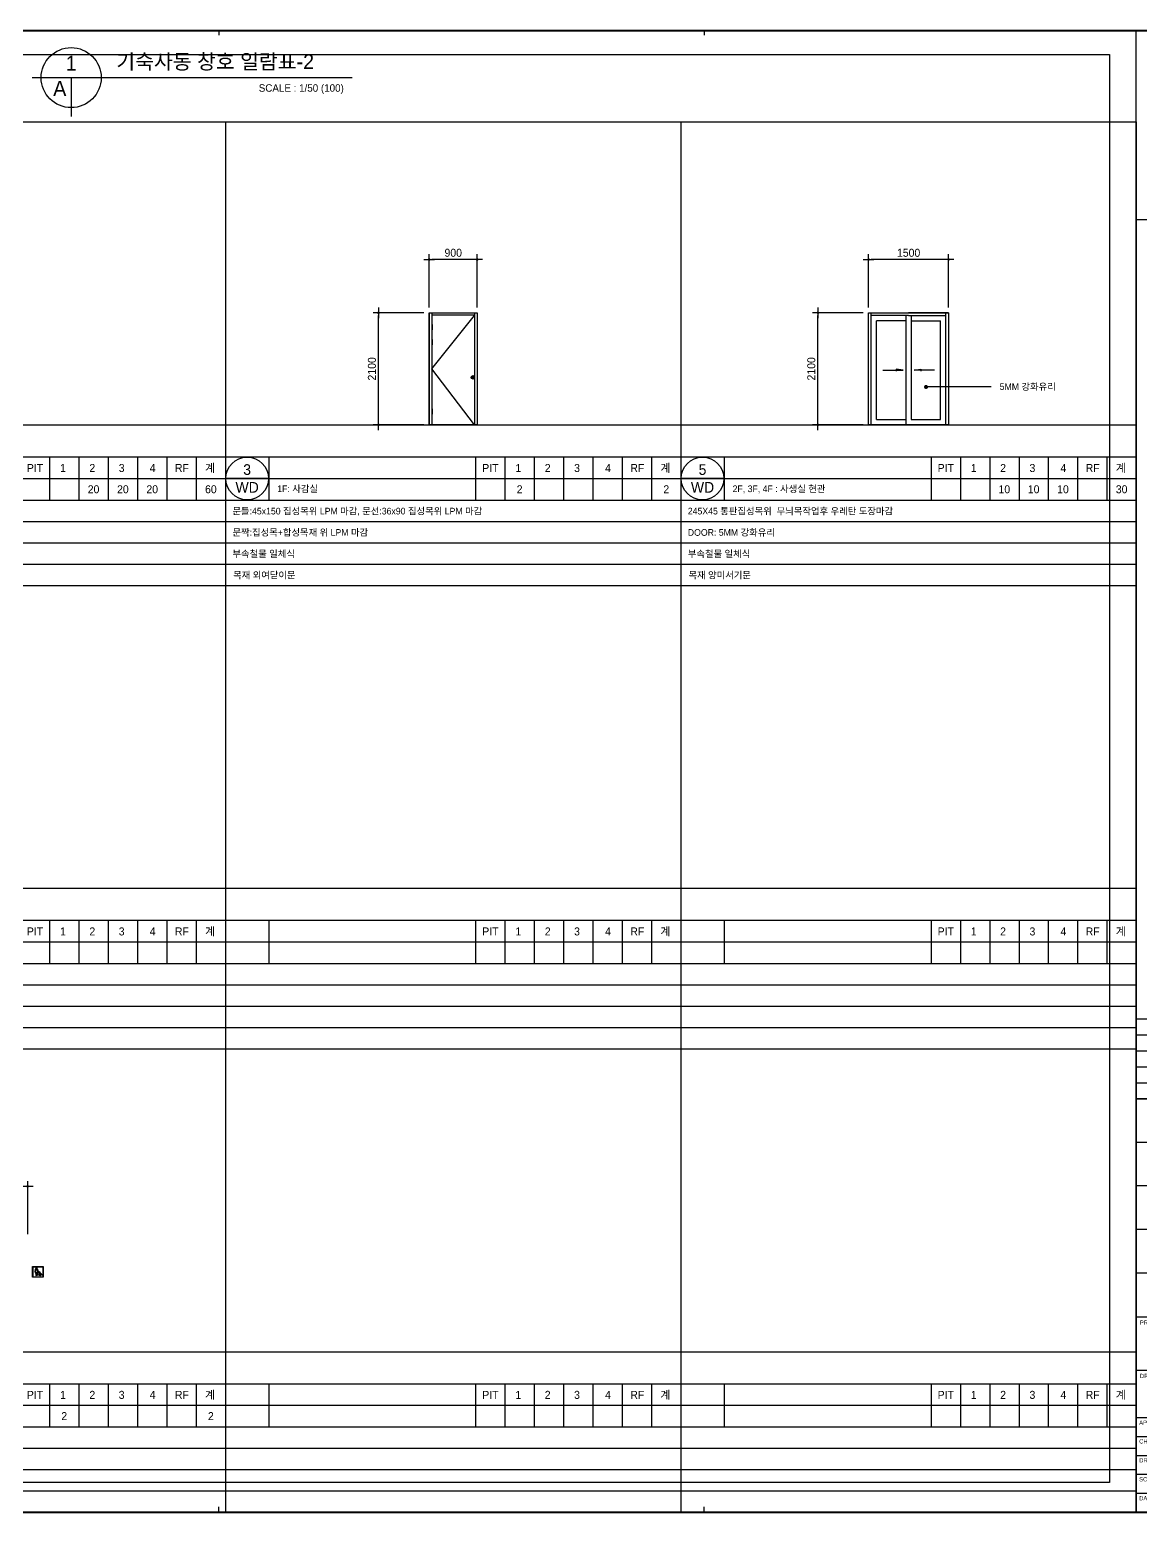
# Model space of a CAD drawing. Extents: x -25535497 to -25216507, y 8041684 to 8103002.
# Drawn here: x -25431370 to -25410541, y 8058811 to 8086626 of the extents above; entities that cross this region are included whole.
import ezdxf
from ezdxf.enums import TextEntityAlignment as Align

# ---------------------------------------------------------------- set-up
doc = ezdxf.new("R2010")
doc.units = 0
doc.header["$MEASUREMENT"] = 0
doc.linetypes.add('DASHDOT', pattern=[22, 20, -1, 0, -1])
doc.layers.get('Defpoints').update_dxf_attribs({"color": 45})
for name, color, linetype in [('0_form', 8, 'Continuous'), ('0_SYM', 7, 'Continuous'), ('1', 1, 'Continuous'), ('2', 4, 'Continuous'), ('9', 9, 'Continuous'), ('A-03-TEXT', 3, 'Continuous'), ('A_WID', 4, 'Continuous'), ('AA-XXXX-SYM1', 7, 'Continuous'), ('DIM', 7, 'Continuous'), ('door', 4, 'Continuous'), ('FIN', 6, 'Continuous'), ('KMS_SHEET$0$form', 7, 'Continuous'), ('KMS_SHEET$0$TEXT', 7, 'Continuous'), ('SHT', 7, 'Continuous'), ('SYM', 7, 'Continuous'), ('text', 7, 'Continuous'), ('W-손잡이', 6, 'Continuous')]:
    doc.layers.add(name, color=color, linetype=linetype)
doc.styles.add('KMS_SHEET$0$돋움', font='')
doc.styles.add('songdoh', font='')
doc.styles.add('돋움', font='')
doc.styles.add('을지로 돋움', font='')
doc.styles.get('KMS_SHEET$0$돋움').set_extended_font_data('Dotum')
doc.styles.get('songdoh').set_extended_font_data('Dotum')
doc.styles.get('돋움').set_extended_font_data('Dotum')
doc.styles.get('을지로 돋움').set_extended_font_data('Dotum')
doc.dimstyles.new('DONGWOO', dxfattribs={"dimscale": 300, "dimtxt": 3, "dimasz": 1, "dimexe": 2, "dimexo": 2, "dimgap": 1, "dimtad": 1, "dimdec": 0, "dimzin": 11, "dimdsep": 46, "dimtxsty": 'songdoh', "dimblk": 'DOT-6', "dimcen": 2, "dimdle": 2, "dimclrd": 256, "dimclre": 256, "dimclrt": 3, "dimadec": 0, "dimazin": 0, "dimtfac": 1, "dimtdec": 0, "dimtix": 1, "dimtmove": 2, "dimatfit": 3, "dimldrblk": 'DOT', "dimfxl": 2, "dimtolj": 1, "dimtzin": 11, "dimarcsym": 0})

# ---------------------------------------------------------------- blocks, each defined once
blk = doc.blocks.new('창호표')
at = {"layer": '0_form', "color": 3}
for p, q in [((0, 278), (8540, 278)), ((0, -6000), (8540, -6000)), ((0, -8410), (8540, -8410))]:
    blk.add_line(p, q, dxfattribs=at)
at = {"layer": '0_form', "color": 7}
for p, q in [((0, 278), (0, -8410)), ((8540, 278), (8540, -8410)), ((4690, -6000), (4690, -6810)), ((5240, -6000), (5240, -6810)), ((5790, -6000), (5790, -6810)), ((6340, -6000), (6340, -6810)), ((6890, -6000), (6890, -6810)), ((7440, -6000), (7440, -6810)), ((7990, -6000), (7990, -6810)), ((0, -6405), (8540, -6405)), ((0, -6810), (8540, -6810)), ((0, -7210), (8540, -7210)), ((0, -7610), (8540, -7610)), ((0, -8010), (8540, -8010))]:
    blk.add_line(p, q, dxfattribs=at)
at = {"layer": '0_form', "color": 1, "linetype": 'DASHDOT'}
blk.add_line((0, -5400), (8540, -5400), dxfattribs=at)
at = {"layer": '0_form'}
blk.add_line((810, -6000), (810, -6810), dxfattribs=at)
at = {"layer": '0_form', "color": 3, "style": '돋움'}
for s, p in [('계', (8155, -6284)), ('1', (5437, -6284)), ('2', (5987, -6284)), ('3', (6537, -6284))]:
    blk.add_text(s, height=150, dxfattribs=at).set_placement(p)
for s, p in [('PIT', (4967, -6284)), ('4', (7172, -6284)), ('RF', (7722, -6284))]:
    blk.add_text(s, height=150, dxfattribs=at).set_placement(p, align=Align.CENTER)
blk = doc.blocks.new('DOOR')
at = {"color": 0}
blk.add_line((-44282, 44513), (-45482, 44513), dxfattribs=at)
at = {"color": 0, "linetype": 'Continuous'}
blk.add_circle((-44882, 44513), 600, dxfattribs=at)
at = {"layer": 'Defpoints', "style": '돋움', "width": 0.8}
blk.add_attdef('크기', text='', height=169, dxfattribs=at).set_placement((-44882, 44513), align=Align.MIDDLE_CENTER)
at = {"layer": 'SYM', "color": 3, "style": 'songdoh'}
for tag, p in [('번호', (-44882, 44763)), ('종류', (-44882, 44263))]:
    blk.add_attdef(tag, text='', height=300, dxfattribs=at).set_placement(p, align=Align.MIDDLE_CENTER)
blk = doc.blocks.new('_Dot')
at = {"color": 0, "linetype": 'ByBlock', "lineweight": -2}
blk.add_line((-0.5, 0), (-1, 0), dxfattribs=at)
at = {"color": 0, "linetype": 'ByBlock', "const_width": 0.5}
blk.add_lwpolyline([(-0.25, 0, 1), (0.25, 0, 1)], format="xyb", close=True, dxfattribs=at)
blk = doc.blocks.new('DOT-6')
at = {"layer": 'DIM', "color": 7, "ltscale": 0.5}
blk.add_line((2, 0), (-2, 0), dxfattribs=at)
at = {"layer": 'DIM', "color": 7, "ltscale": 0.5, "xscale": 0.9680000000043946, "yscale": 0.9680000000043946, "zscale": 0.9680000000043946}
blk.add_blockref('_Dot', (0, 0), dxfattribs=at)
blk = doc.blocks.new('*D62')
at = {"layer": 'Defpoints', "color": 0, "linetype": 'Continuous'}
for p in [(-25424826, 8081318), (-25423876, 8081318), (-25423876, 8079218)]:
    blk.add_point(p, dxfattribs=at)
at = {"layer": 'DIM', "linetype": 'Continuous', "lineweight": -2}
for p, q in [((-25423976, 8081318), (-25424926, 8081318)), ((-25424826, 8079268), (-25424826, 8081268)), ((-25423976, 8079218), (-25424926, 8079218))]:
    blk.add_line(p, q, dxfattribs=at)
at = {"layer": 'DIM', "linetype": 'Continuous', "lineweight": -2, "xscale": 50, "yscale": 50, "zscale": 50}
for p, rotation in [((-25424826, 8081318), 90), ((-25424826, 8079218), 270)]:
    blk.add_blockref('DOT-6', p, dxfattribs=dict(at, rotation=rotation))
at = {"layer": 'DIM', "color": 3, "linetype": 'Continuous', "insert": (-25424951, 8080268), "char_height": 150, "attachment_point": 5, "rotation": 90, "style": 'songdoh'}
blk.add_mtext('\\A1;2100', dxfattribs=at)
blk = doc.blocks.new('*D61')
at = {"layer": 'Defpoints', "color": 0, "linetype": 'Continuous'}
for p in [(-25423876, 8082318), (-25423876, 8081318), (-25422976, 8081318)]:
    blk.add_point(p, dxfattribs=at)
at = {"layer": 'DIM', "linetype": 'Continuous', "lineweight": -2}
for p, q in [((-25423876, 8081418), (-25423876, 8082418)), ((-25423026, 8082318), (-25423826, 8082318)), ((-25422976, 8081418), (-25422976, 8082418))]:
    blk.add_line(p, q, dxfattribs=at)
at = {"layer": 'DIM', "linetype": 'Continuous', "lineweight": -2, "xscale": 50, "yscale": 50, "zscale": 50, "rotation": 180}
blk.add_blockref('DOT-6', (-25423876, 8082318), dxfattribs=at)
at = {"layer": 'DIM', "linetype": 'Continuous', "lineweight": -2, "xscale": 50, "yscale": 50, "zscale": 50}
blk.add_blockref('DOT-6', (-25422976, 8082318), dxfattribs=at)
at = {"layer": 'DIM', "color": 3, "linetype": 'Continuous', "insert": (-25423426, 8082443), "char_height": 150, "attachment_point": 5, "style": 'songdoh'}
blk.add_mtext('\\A1;900', dxfattribs=at)
blk = doc.blocks.new('KMS_SHEET$0$김천 도면폼(XR)')
at = {"color": 55}
for p, q in [((40870, 58666), (40870, 58504)), ((59055, 58666), (59055, 58504)), ((40870, 3218), (40870, 3380)), ((59055, 3218), (59055, 3380))]:
    blk.add_line(p, q, dxfattribs=at)
at = {"color": 1}
blk.add_line((75242, 10507), (75242, 58666), dxfattribs=at)
for p, q in [((75242, 21666), (83232, 21666)), ((75242, 21066), (83232, 21066)), ((75242, 20466), (83232, 20466)), ((75242, 19866), (83232, 19866)), ((75242, 19266), (83232, 19266))]:
    blk.add_line(p, q)
at = {"color": 2}
blk.add_line((83232, 18666), (75242, 18666), dxfattribs=at)
at = {"color": 2, "const_width": 79.9}
blk.add_lwpolyline([(83232, 3182), (4501, 3182), (4501, 58666), (83232, 58666)], close=True, dxfattribs=at)
at = {"color": 2}
for points in [[(75242, 10507), (75242, 18666)], [(75242, 3182), (75242, 10507), (83232, 10507)], [(75242, 8509), (83232, 8509)], [(75242, 6734), (83232, 6734)]]:
    blk.add_lwpolyline(points, dxfattribs=at)
at = {"layer": 'Defpoints', "ltscale": 2}
blk.add_lwpolyline([(5500, 57780), (74243, 57780), (74243, 4293), (5500, 4293)], close=True, dxfattribs=at)
at = {"layer": 'KMS_SHEET$0$form', "color": 1}
for p, q in [((75242, 18666), (83232, 18666)), ((83232, 18666), (75242, 18666)), ((75242, 18666), (83232, 18666)), ((75242, 18666), (83232, 18666)), ((75242, 6023), (79148, 6023)), ((75242, 5313), (79148, 5313)), ((75242, 4603), (79148, 4603)), ((75242, 3893), (79148, 3893))]:
    blk.add_line(p, q, dxfattribs=at)
for points in [[(83232, 51588), (75242, 51588)], [(83232, 17035), (75242, 17035)], [(83232, 15403), (75242, 15403)], [(83232, 13771), (75242, 13771)], [(83232, 12139), (75242, 12139)]]:
    blk.add_lwpolyline(points, dxfattribs=at)
at = {"layer": 'KMS_SHEET$0$TEXT', "style": 'KMS_SHEET$0$돋움'}
for s, height, p in [('PROJECT TITLE', 159.81, (75375, 10205)), ('DRAWING TITLE', 159.81, (75375, 8208)), ('APPROVAL', 159.8, (75348, 6458)), ('CHECK', 159.8, (75348, 5757)), ('DRAWING', 159.8, (75348, 5047)), ('SCALE', 159.8, (75348, 4337)), ('DATE', 159.8, (75348, 3626))]:
    blk.add_text(s, height=height, dxfattribs=at).set_placement(p)
blk = doc.blocks.new('KMS_SHEET', base_point=(2746843.44, 1131951.81))
at = {"xscale": 0.0100119047570738, "yscale": 0.0100119047570738, "zscale": 0.0100119047570738}
blk.add_blockref('KMS_SHEET$0$김천 도면폼(XR)', (2746832.63, 1131939.2), dxfattribs=at)
blk = doc.blocks.new('A$C3B184E1E')
at = {"layer": '1'}
for p, q in [((72, 31), (72, 76)), ((78, 31), (78, 76)), ((128, 69), (127, 74)), ((132, 60), (130, 92)), ((132, 60), (158, 60)), ((136, 74), (135, 89)), ((154, 74), (136, 74)), ((136, 69), (154, 69)), ((136, 65), (136, 69)), ((136, 65), (161, 65)), ((154, 69), (154, 74)), ((158, 60), (168, 36)), ((158, 48), (161, 42)), ((161, 65), (171, 42)), ((179, 40), (168, 36)), ((177, 44), (171, 42)), ((177, 44), (179, 40))]:
    blk.add_line(p, q, dxfattribs=at)
for points in [[(77, 150), (61, 150), (57, 147), (53, 141), (43, 104)], [(51, 102), (59, 134), (61, 135), (65, 135), (65, 132), (48, 76), (97, 76)], [(99, 102), (91, 134), (89, 135), (86, 135), (86, 132), (102, 76), (53, 76)], [(74, 150), (89, 150), (93, 147), (97, 141), (108, 104)]]:
    blk.add_lwpolyline(points, dxfattribs=at)
for points in [[(43, 104, 0.917403), (51, 102)], [(63, 76), (63, 31, 1.006754), (72, 31)], [(87, 76), (87, 31, -1.006754), (78, 31)], [(108, 104, -0.917403), (99, 102)]]:
    blk.add_lwpolyline(points, format="xyb", dxfattribs=at)
blk.add_circle((75, 168), 11.6, dxfattribs=at)
for centre, radius, start, end in [((139, 53), 24.4, 117.5134, 333.465), ((139, 53), 19.6, 123.8312, 347.1219), ((135, 95), 6.25, 265.0302, 204.8827)]:
    blk.add_arc(centre, radius, start, end, dxfattribs=at)
at = {"layer": '2'}
for p, q in [((6, 194), (194, 194)), ((6, 194), (6, 6)), ((6, 6), (194, 6)), ((194, 194), (194, 6))]:
    blk.add_line(p, q, dxfattribs=at)
blk.add_lwpolyline([(0, 200), (200, 200), (200, 0), (0, 0)], close=True, dxfattribs=at)
blk = doc.blocks.new('*D84')
at = {"layer": 'Defpoints', "color": 0, "linetype": 'Continuous'}
for p in [(-25432307, 8064941), (-25432307, 8063941), (-25431407, 8063942)]:
    blk.add_point(p, dxfattribs=at)
at = {"layer": 'DIM', "linetype": 'Continuous', "lineweight": -2}
for p, q in [((-25432307, 8064041), (-25432307, 8065041)), ((-25431407, 8064042), (-25431407, 8065041)), ((-25431457, 8064941), (-25432257, 8064941))]:
    blk.add_line(p, q, dxfattribs=at)
at = {"layer": 'DIM', "linetype": 'Continuous', "lineweight": -2, "xscale": 50, "yscale": 50, "zscale": 50, "rotation": 180}
blk.add_blockref('DOT-6', (-25432307, 8064941), dxfattribs=at)
at = {"layer": 'DIM', "linetype": 'Continuous', "lineweight": -2, "xscale": 50, "yscale": 50, "zscale": 50}
blk.add_blockref('DOT-6', (-25431407, 8064941), dxfattribs=at)
at = {"layer": 'DIM', "color": 3, "linetype": 'Continuous', "insert": (-25431857, 8065066), "char_height": 150, "attachment_point": 5, "style": 'songdoh'}
blk.add_mtext('\\A1;900', dxfattribs=at)
blk = doc.blocks.new('*D260')
at = {"layer": 'Defpoints', "color": 0, "linetype": 'Continuous'}
for p in [(-25416586, 8081318), (-25415636, 8081318), (-25415636, 8079218)]:
    blk.add_point(p, dxfattribs=at)
at = {"layer": 'DIM', "linetype": 'Continuous', "lineweight": -2}
for p, q in [((-25415736, 8081318), (-25416686, 8081318)), ((-25416586, 8079268), (-25416586, 8081268)), ((-25415736, 8079218), (-25416686, 8079218))]:
    blk.add_line(p, q, dxfattribs=at)
at = {"layer": 'DIM', "linetype": 'Continuous', "lineweight": -2, "xscale": 50, "yscale": 50, "zscale": 50}
for p, rotation in [((-25416586, 8081318), 90), ((-25416586, 8079218), 270)]:
    blk.add_blockref('DOT-6', p, dxfattribs=dict(at, rotation=rotation))
at = {"layer": 'DIM', "color": 3, "linetype": 'Continuous', "insert": (-25416711, 8080268), "char_height": 150, "attachment_point": 5, "rotation": 90, "style": 'songdoh'}
blk.add_mtext('\\A1;2100', dxfattribs=at)
blk = doc.blocks.new('*D261')
at = {"layer": 'Defpoints', "color": 0, "linetype": 'Continuous'}
for p in [(-25415636, 8082318), (-25415636, 8081318), (-25414136, 8081318)]:
    blk.add_point(p, dxfattribs=at)
at = {"layer": 'DIM', "linetype": 'Continuous', "lineweight": -2}
for p, q in [((-25415636, 8081418), (-25415636, 8082418)), ((-25414186, 8082318), (-25415586, 8082318)), ((-25414136, 8081418), (-25414136, 8082418))]:
    blk.add_line(p, q, dxfattribs=at)
at = {"layer": 'DIM', "linetype": 'Continuous', "lineweight": -2, "xscale": 50, "yscale": 50, "zscale": 50, "rotation": 180}
blk.add_blockref('DOT-6', (-25415636, 8082318), dxfattribs=at)
at = {"layer": 'DIM', "linetype": 'Continuous', "lineweight": -2, "xscale": 50, "yscale": 50, "zscale": 50}
blk.add_blockref('DOT-6', (-25414136, 8082318), dxfattribs=at)
at = {"layer": 'DIM', "color": 3, "linetype": 'Continuous', "insert": (-25414886, 8082443), "char_height": 150, "attachment_point": 5, "style": 'songdoh'}
blk.add_mtext('\\A1;1500', dxfattribs=at)

msp = doc.modelspace()

# ---------------------------------------------------------------- linework, layer by layer
at = {"ltscale": 4}
for points in [[(-25423876.2, 8081317.7), (-25422976.2, 8081317.7), (-25422976.2, 8079217.7), (-25423876.2, 8079217.7)], [(-25415636.2, 8081317.7), (-25414136.2, 8081317.7), (-25414136.2, 8079217.7), (-25415636.2, 8079217.7)]]:
    msp.add_lwpolyline(points, close=True, dxfattribs=at)
at = {"layer": 'A_WID', "linetype": 'Continuous'}
for p, q in [((-25423876.2, 8081317.7), (-25423876.2, 8079217.7)), ((-25423876.2, 8081317.7), (-25422976.2, 8081317.7)), ((-25422976.2, 8081317.7), (-25422976.2, 8079217.7)), ((-25422976.2, 8079217.7), (-25423876.2, 8079217.7))]:
    msp.add_line(p, q, dxfattribs=at)
at = {"layer": 'A_WID'}
for p, q in [((-25423826.2, 8081317.7), (-25423826.2, 8079217.7)), ((-25423026.2, 8081273.9), (-25423826.2, 8081273.9)), ((-25423026.2, 8081317.7), (-25423026.2, 8079217.7)), ((-25423100.1, 8080108.9), (-25423018.9, 8080108.9)), ((-25423058.2, 8080150.4), (-25423058.2, 8080067.4))]:
    msp.add_line(p, q, dxfattribs=at)
at = {"layer": 'A_WID', "color": 8}
for p, q in [((-25423816.2, 8081097.7), (-25423826.2, 8081097.7)), ((-25423816.2, 8080997.7), (-25423816.2, 8081097.7)), ((-25423816.2, 8080997.7), (-25423826.2, 8080997.7)), ((-25423816.2, 8080817.7), (-25423826.2, 8080817.7)), ((-25423816.2, 8080717.7), (-25423816.2, 8080817.7)), ((-25423816.2, 8080717.7), (-25423826.2, 8080717.7)), ((-25423816.2, 8079517.7), (-25423826.2, 8079517.7)), ((-25423816.2, 8079417.7), (-25423816.2, 8079517.7)), ((-25423816.2, 8079417.7), (-25423826.2, 8079417.7))]:
    msp.add_line(p, q, dxfattribs=at)
msp.add_lwpolyline([(-25423026.2, 8079217.7), (-25423826.2, 8080267.7), (-25423026.2, 8081267.7)], dxfattribs=at)
at = {"layer": 'A_WID'}
msp.add_circle((-25423058.2, 8080107.7), 30, dxfattribs=at)
at = {"layer": 'AA-XXXX-SYM1', "linetype": 'Continuous'}
for p, q in [((-25431322.5, 8085727.1), (-25425322.5, 8085727.1)), ((-25430591.2, 8085727.1), (-25430591.2, 8084995.8))]:
    msp.add_line(p, q, dxfattribs=at)
msp.add_ellipse((-25430591.2, 8085727.1), major_axis=(0.8, 562.5), ratio=1, start_param=-1.5693867, end_param=4.7137986, dxfattribs=at)
at = {"layer": 'door'}
for p, q in [((-25415636.2, 8079217.7), (-25415636.2, 8081317.7)), ((-25415636.2, 8081317.7), (-25414886.2, 8081317.7)), ((-25415586.2, 8079217.7), (-25415586.2, 8081317.7)), ((-25414886.2, 8081267.7), (-25415586.2, 8081267.7)), ((-25415486.2, 8079317.7), (-25415486.2, 8081167.7)), ((-25414936.2, 8081167.7), (-25415486.2, 8081167.7)), ((-25415486.2, 8079880.2), (-25415486.2, 8081167.7)), ((-25414936.2, 8081267.7), (-25414936.2, 8079217.7)), ((-25414936.2, 8081267.7), (-25414936.2, 8079780.2)), ((-25414136.2, 8081317.7), (-25414886.2, 8081317.7)), ((-25414886.2, 8081267.7), (-25414186.2, 8081267.7)), ((-25414836.2, 8081267.7), (-25414836.2, 8079830.2)), ((-25414836.2, 8081167.7), (-25414286.2, 8081167.7)), ((-25414836.2, 8081167.7), (-25414836.2, 8079317.7)), ((-25414286.2, 8079317.7), (-25414286.2, 8081167.7)), ((-25414286.2, 8079880.2), (-25414286.2, 8081167.7)), ((-25414186.2, 8079217.7), (-25414186.2, 8081317.7)), ((-25414136.2, 8081317.7), (-25414136.2, 8079217.7)), ((-25414136.2, 8081317.7), (-25414136.2, 8079217.7)), ((-25415636.2, 8079217.7), (-25414136.2, 8079217.7)), ((-25415486.2, 8079317.7), (-25414936.2, 8079317.7)), ((-25414836.2, 8079317.7), (-25414286.2, 8079317.7))]:
    msp.add_line(p, q, dxfattribs=at)
at = {"layer": 'SHT'}
msp.add_line((-25413339.5, 8079928.3), (-25414540.8, 8079928.3), dxfattribs=at)
at = {"layer": 'SHT', "const_width": 37.5}
msp.add_lwpolyline([(-25414578.3, 8079928.3, 1), (-25414540.8, 8079928.3, 1)], format="xyb", close=True, dxfattribs=at)
at = {"layer": 'W-손잡이'}
for p, q in [((-25414988.9, 8080241.7), (-25415117.5, 8080264.7)), ((-25415117.5, 8080264.7), (-25415117.5, 8080222.9)), ((-25414783.6, 8080241.7), (-25414654.9, 8080264.7)), ((-25414654.9, 8080264.7), (-25414654.9, 8080222.9)), ((-25415369.1, 8080241.7), (-25414988.9, 8080241.7)), ((-25414403.3, 8080241.7), (-25414783.6, 8080241.7))]:
    msp.add_line(p, q, dxfattribs=at)

# ---------------------------------------------------------------- block references
at = {"layer": '0_form', "color": 7}
for p in [(-25436236.2, 8084617.7), (-25427696.2, 8084617.7), (-25419156.2, 8084617.7), (-25436236.2, 8075929.6), (-25427696.2, 8075929.6), (-25419156.2, 8075929.6), (-25436236.2, 8067241.5), (-25427696.2, 8067241.5), (-25419156.2, 8067241.5)]:
    msp.add_blockref('창호표', p, dxfattribs=at)
at = {"layer": '0_SYM', "xscale": 0.6666666666666666, "yscale": 0.6666666666666666, "zscale": 0.6666666666666666}
for p, values in [((-25397369.6, 8048537.7), {'종류': 'WD', '번호': '3'}), ((-25388829.6, 8048537.7), {'종류': 'WD', '번호': '5'})]:
    msp.add_blockref('DOOR', p, dxfattribs=at).add_auto_attribs(values)
at = {"layer": '9'}
msp.add_blockref('A$C3B184E1E', (-25431316.7, 8063241.5), dxfattribs=at)
at = {"layer": 'FIN', "color": 5, "ltscale": 4, "xscale": 50, "yscale": 50, "zscale": 50}
msp.add_blockref('KMS_SHEET', (-25447741.2, 8057869), dxfattribs=at)

# ---------------------------------------------------------------- texts
at = {"layer": '0_form', "color": 3, "style": '돋움'}
for s, p in [('20', (-25430171.2, 8078010.2)), ('20', (-25429621.2, 8078010.2)), ('20', (-25429071.2, 8078010.2)), ('60', (-25427971.2, 8078010.2)), ('2', (-25422181.2, 8078010.2)), ('2', (-25419431.2, 8078010.2)), ('10', (-25413091.2, 8078010.2)), ('10', (-25412541.2, 8078010.2)), ('10', (-25411991.2, 8078010.2)), ('30', (-25410891.2, 8078010.2)), ('2', (-25430721.2, 8060634)), ('2', (-25427971.2, 8060634))]:
    msp.add_text(s, height=150, dxfattribs=at).set_placement(p, align=Align.MIDDLE_CENTER)
at = {"layer": 'A-03-TEXT', "linetype": 'ByBlock', "style": '을지로 돋움'}
for s, p in [('1', (-25430591.2, 8085996.9)), ('A', (-25430805.1, 8085524.6))]:
    msp.add_text(s, height=281.3, dxfattribs=at).set_placement(p, align=Align.MIDDLE_CENTER)
msp.add_text('기숙사동 창호 일람표-2', height=281.25, dxfattribs=at).set_placement((-25429744.4, 8085886.8))
msp.add_text('SCALE : 1/50 (100)', height=140.625, dxfattribs=at).set_placement((-25425478, 8085603.5), align=Align.TOP_RIGHT)
at = {"layer": 'text', "style": '돋움'}
msp.add_text('5MM 강화유리', height=125, dxfattribs=at).set_placement((-25412652.4, 8079933.4), align=Align.MIDDLE_CENTER)
for s, p in [('1F: 사감실', (-25426727.2, 8078019)), ('2F, 3F, 4F : 사생실 현관', (-25418187.2, 8078019)), ('문틀:45x150 집성목위 LPM 마감, 문선:36x90 집성목위 LPM 마감', (-25427567.5, 8077600.5)), ('245X45 통판집성목위  무늬목작업후 우레탄 도장마감', (-25419027.5, 8077600.5)), ('문짝:집성목+합성목재 위 LPM 마감', (-25427567.5, 8077200.5)), ('DOOR: 5MM 강화유리', (-25419027.5, 8077200.5)), ('부속철물 일체식', (-25427567.5, 8076800.5)), ('부속철물 일체식', (-25419027.5, 8076800.5)), ('목재 외여닫이문', (-25427555.2, 8076400.5)), ('목재 양미서기문', (-25419015.2, 8076400.5))]:
    msp.add_text(s, height=125, dxfattribs=at).set_placement(p, align=Align.MIDDLE_LEFT)

# ---------------------------------------------------------------- dimensions: what is measured, and where the dimension line sits
at = {"layer": 'DIM', "linetype": 'Continuous'}
for base, p1, p2, angle, picture, middle in [((-25423876.2, 8082317.6), (-25422976.2, 8081317.7), (-25423876.2, 8081317.6), 180, '*D61', (-25423426.2, 8082442.7)), ((-25415636.2, 8082317.6), (-25414136.2, 8081317.8), (-25415636.2, 8081317.6), 180, '*D261', (-25414886.2, 8082442.7)), ((-25424826.2, 8081317.7), (-25423876.2, 8079217.7), (-25423876.2, 8081317.7), 90, '*D62', (-25424951.3, 8080267.7)), ((-25416586.2, 8081317.7), (-25415636.2, 8079217.7), (-25415636.2, 8081317.7), 90, '*D260', (-25416711.3, 8080267.7)), ((-25432306.7, 8064941.4), (-25431406.7, 8063941.5), (-25432306.7, 8063941.4), 180, '*D84', (-25431856.7, 8065066.5))]:
    dim = msp.add_linear_dim(base=base, p1=p1, p2=p2, angle=angle, dimstyle='DONGWOO', override={"dimscale": 50}, dxfattribs=at)
    dim.commit()
    dim.dimension.update_dxf_attribs({"geometry": picture, "text_midpoint": middle})

doc.saveas('drawing.dxf')
